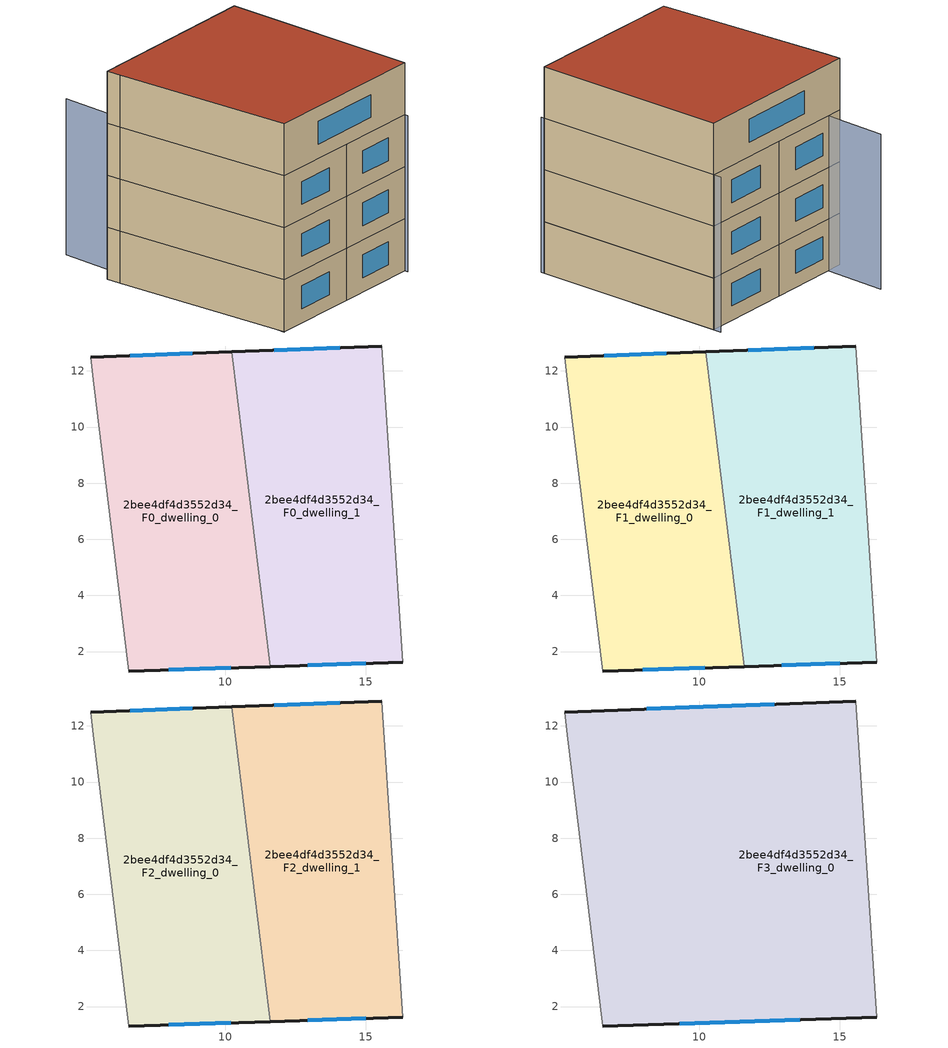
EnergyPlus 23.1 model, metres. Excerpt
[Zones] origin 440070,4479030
2bee4df4d3552d34_F0_dwelling_0
 floor ground (EU_floor_Construction): 10.23,12.69 11.6,1.47 6.56,1.31 5.29,11.68 5.21,12.5 z0
 wall outside (EU_wall_Construction): 10.23,12.69 5.21,12.5 / 6.56,1.31 11.6,1.47 z0:3
 wall adiabatic (EU_wall_Construction): 5.21,12.5 5.29,11.68 6.56,1.31 z0:3
 wall to 2bee4df4d3552d34_F0_dwelling_1 (EU_wall_Construction): 11.6,1.47 10.23,12.69 z0:3
 window (EU_Window_Construction): 8.82,12.63 6.62,12.55 / 7.97,1.35 10.19,1.42 z0.84:2.16
2bee4df4d3552d34_F0_dwelling_1
 floor ground (EU_floor_Construction): 15.58,12.89 16.32,1.62 11.6,1.47 10.23,12.69 z0
 wall outside (EU_wall_Construction): 15.58,12.89 10.23,12.69 / 11.6,1.47 16.32,1.62 z0:3
 wall adiabatic (EU_wall_Construction): 16.32,1.62 15.58,12.89 z0:3
 window (EU_Window_Construction): 14.08,12.83 11.73,12.74 / 12.93,1.51 14.99,1.57 z0.84:2.16
2bee4df4d3552d34_F1_dwelling_0
 floor to 2bee4df4d3552d34_F0_dwelling_0 (EU_floor_Construction): 10.23,12.69 11.6,1.47 6.56,1.31 5.29,11.68 5.2,12.5 z3
 wall outside (EU_wall_Construction): 10.23,12.69 5.21,12.5 / 6.56,1.31 11.6,1.47 z3:6
 wall adiabatic (EU_wall_Construction): 5.21,12.5 5.29,11.68 6.56,1.31 z3:6
 wall to 2bee4df4d3552d34_F1_dwelling_1 (EU_wall_Construction): 11.6,1.47 10.23,12.69 z3:6
 window (EU_Window_Construction): 8.82,12.63 6.62,12.55 / 7.97,1.35 10.19,1.42 z3.84:5.16
2bee4df4d3552d34_F1_dwelling_1
 floor to 2bee4df4d3552d34_F0_dwelling_1 (EU_floor_Construction): 15.58,12.89 16.32,1.62 11.6,1.47 10.23,12.69 z3
 wall outside (EU_wall_Construction): 15.58,12.89 10.23,12.69 / 11.6,1.47 16.32,1.62 z3:6
 wall adiabatic (EU_wall_Construction): 16.32,1.62 15.58,12.89 z3:6
 window (EU_Window_Construction): 14.08,12.83 11.73,12.74 / 12.93,1.51 14.99,1.57 z3.84:5.16
2bee4df4d3552d34_F2_dwelling_0
 floor to 2bee4df4d3552d34_F1_dwelling_0 (EU_floor_Construction): 10.23,12.69 11.6,1.47 6.56,1.31 5.29,11.68 5.2,12.5 z6
 wall outside (EU_wall_Construction): 10.23,12.69 5.21,12.5 / 6.56,1.31 11.6,1.47 z6:9
 wall adiabatic (EU_wall_Construction): 5.21,12.5 5.29,11.68 6.56,1.31 z6:9
 wall to 2bee4df4d3552d34_F2_dwelling_1 (EU_wall_Construction): 11.6,1.47 10.23,12.69 z6:9
 window (EU_Window_Construction): 8.82,12.63 6.62,12.55 / 7.97,1.35 10.19,1.42 z6.84:8.16
2bee4df4d3552d34_F2_dwelling_1
 floor to 2bee4df4d3552d34_F1_dwelling_1 (EU_floor_Construction): 15.58,12.89 16.32,1.62 11.6,1.47 10.23,12.69 z6
 wall outside (EU_wall_Construction): 15.58,12.89 10.23,12.69 / 11.6,1.47 16.32,1.62 z6:9
 wall adiabatic (EU_wall_Construction): 16.32,1.62 15.58,12.89 z6:9
 window (EU_Window_Construction): 14.08,12.83 11.73,12.74 / 12.93,1.51 14.99,1.57 z6.84:8.16
2bee4df4d3552d34_F3_dwelling_0
 floor to 2bee4df4d3552d34_F2_dwelling_0 (EU_floor_Construction): 10.23,12.69 11.6,1.47 6.56,1.31 5.29,11.68 5.2,12.5 z9
 floor to 2bee4df4d3552d34_F2_dwelling_1 (EU_floor_Construction): 15.58,12.89 16.32,1.62 11.6,1.47 10.23,12.69 z9
 wall outside (EU_wall_Construction): 6.56,1.31 16.32,1.62 / 15.58,12.89 5.21,12.5 z9:12
 wall adiabatic (EU_wall_Construction): 5.21,12.5 5.29,11.68 6.56,1.31 / 16.32,1.62 15.58,12.89 z9:12
 window (EU_Window_Construction): 9.3,1.39 13.58,1.53 / 12.66,12.78 8.12,12.61 z9.84:11.16
 roof outside (EU_roof_Construction): 16.32,1.62 15.58,12.89 5.21,12.5 5.29,11.68 6.56,1.31 z12
shading: 16.33,1.41 15.55,13.35 / 6,16.09 6.56,1.31 z0:9
[Building]
EU S2 Campaign: North Axis=0; Terrain=City; Solar Distribution=FullExterior
[Site:Location]
Madrid: Latitude=40.5; Longitude=-3.5; Time Zone=1; Elevation=609
[SizingPeriod:WeatherFileDays]
AnnualSizingPeriod: Begin Month=1; Begin Day of Month=1; End Month=12; End Day of Month=31; Day of Week for Start Day=Monday; Use Weather File Daylight Saving Period=No; Use Weather File Rain and Snow Indicators=No
[MATERIAL]
EU_InternalMass_Material: Roughness=MediumRough; Thickness=0.1; Conductivity=1; Density=1800; Specific Heat=900; Thermal Absorptance=0.9; Solar Absorptance=0.7; Visible Absorptance=0.7
[MATERIAL:NOMASS] Roughness=MediumRough; Thermal Absorptance=0.9; Solar Absorptance=0.7; Visible Absorptance=0.7
Name | Thermal Resistance
EU_wall_NoMass; EU_roof_NoMass | 2.16768
EU_floor_NoMass | 1.14339
[WINDOWMATERIAL:SIMPLEGLAZINGSYSTEM]
EU_Window_SimpleGlazing: UFactor=3.23888; Solar Heat Gain Coefficient=0.85; Visible Transmittance=0.85
[CONSTRUCTION]
EU_wall_Construction: EU_wall_NoMass
EU_roof_Construction: EU_roof_NoMass
EU_floor_Construction: EU_floor_NoMass
EU_InternalMass_Construction: EU_InternalMass_Material
EU_Window_Construction: EU_Window_SimpleGlazing
[ZONE] Type=1; Multiplier=1; Ceiling Height=autocalculate; Floor Area=autocalculate; Part of Total Floor Area=Yes
Name | Volume
2bee4df4d3552d34_F0_dwelling_0 | 170.246
2bee4df4d3552d34_F1_dwelling_0; 2bee4df4d3552d34_F2_dwelling_0 | 170.247
2bee4df4d3552d34_F3_dwelling_0 | 340.494
2bee4df4d3552d34_F0_dwelling_1; 2bee4df4d3552d34_F1_dwelling_1; 2bee4df4d3552d34_F2_dwelling_1 | 170.251
[INTERNALMASS] Construction=EU_InternalMass_Construction
Name | Zone or ZoneList | Surface Area
2bee4df4d3552d34_F0_dwelling_0_EU_InternalMass | 2bee4df4d3552d34_F0_dwelling_0 | 56.7486
2bee4df4d3552d34_F0_dwelling_1_EU_InternalMass | 2bee4df4d3552d34_F0_dwelling_1 | 56.7506
2bee4df4d3552d34_F1_dwelling_0_EU_InternalMass | 2bee4df4d3552d34_F1_dwelling_0 | 56.7486
2bee4df4d3552d34_F1_dwelling_1_EU_InternalMass | 2bee4df4d3552d34_F1_dwelling_1 | 56.7506
2bee4df4d3552d34_F2_dwelling_0_EU_InternalMass | 2bee4df4d3552d34_F2_dwelling_0 | 56.7486
2bee4df4d3552d34_F2_dwelling_1_EU_InternalMass | 2bee4df4d3552d34_F2_dwelling_1 | 56.7506
2bee4df4d3552d34_F3_dwelling_0_EU_InternalMass | 2bee4df4d3552d34_F3_dwelling_0 | 113.498
[OTHEREQUIPMENT] Fuel Type=Electricity; Design Level Calculation Method=Watts/Area; Power per Zone Floor Area=1; Fraction Latent=0; Fraction Radiant=0; Fraction Lost=0; Carbon Dioxide Generation Rate=0; EndUse Subcategory=EU_Step8_InternalGains
Name | Zone or ZoneList or Space or SpaceList | Schedule
EU_Step8_InternalGain_2bee4df4d3552d34_F0_dwelling_0_f000 | 2bee4df4d3552d34_F0_dwelling_0 | EU_Step8_GainSchedule_2bee4df4d3552d34_F0_dwelling_0_f000
EU_Step8_InternalGain_2bee4df4d3552d34_F0_dwelling_1_f000 | 2bee4df4d3552d34_F0_dwelling_1 | EU_Step8_GainSchedule_2bee4df4d3552d34_F0_dwelling_1_f000
EU_Step8_InternalGain_2bee4df4d3552d34_F1_dwelling_0_f000 | 2bee4df4d3552d34_F1_dwelling_0 | EU_Step8_GainSchedule_2bee4df4d3552d34_F1_dwelling_0_f000
EU_Step8_InternalGain_2bee4df4d3552d34_F1_dwelling_1_f000 | 2bee4df4d3552d34_F1_dwelling_1 | EU_Step8_GainSchedule_2bee4df4d3552d34_F1_dwelling_1_f000
EU_Step8_InternalGain_2bee4df4d3552d34_F2_dwelling_0_f000 | 2bee4df4d3552d34_F2_dwelling_0 | EU_Step8_GainSchedule_2bee4df4d3552d34_F2_dwelling_0_f000
EU_Step8_InternalGain_2bee4df4d3552d34_F2_dwelling_1_f000 | 2bee4df4d3552d34_F2_dwelling_1 | EU_Step8_GainSchedule_2bee4df4d3552d34_F2_dwelling_1_f000
EU_Step8_InternalGain_2bee4df4d3552d34_F3_dwelling_0_f000 | 2bee4df4d3552d34_F3_dwelling_0 | EU_Step8_GainSchedule_2bee4df4d3552d34_F3_dwelling_0_f000
[ZONEVENTILATION:DESIGNFLOWRATE] Schedule=EU_AlwaysOn; Design Flow Rate Calculation Method=AirChanges/Hour; Air Changes per Hour=0.480546; Ventilation Type=Natural; Fan Pressure Rise=0; Fan Total Efficiency=1; Constant Term Coefficient=1; Temperature Term Coefficient=0; Velocity Term Coefficient=0; Velocity Squared Term Coefficient=0; Minimum Indoor Temperature=-100; Maximum Indoor Temperature=100; Delta Temperature=-100; Minimum Outdoor Temperature=-100; Maximum Outdoor Temperature=100; Maximum Wind Speed=40
Name | Zone or ZoneList or Space or SpaceList
EU_ConstantAir_2bee4df4d3552d34_F0_dwelling_0 | 2bee4df4d3552d34_F0_dwelling_0
EU_ConstantAir_2bee4df4d3552d34_F0_dwelling_1 | 2bee4df4d3552d34_F0_dwelling_1
EU_ConstantAir_2bee4df4d3552d34_F1_dwelling_0 | 2bee4df4d3552d34_F1_dwelling_0
EU_ConstantAir_2bee4df4d3552d34_F1_dwelling_1 | 2bee4df4d3552d34_F1_dwelling_1
EU_ConstantAir_2bee4df4d3552d34_F2_dwelling_0 | 2bee4df4d3552d34_F2_dwelling_0
EU_ConstantAir_2bee4df4d3552d34_F2_dwelling_1 | 2bee4df4d3552d34_F2_dwelling_1
EU_ConstantAir_2bee4df4d3552d34_F3_dwelling_0 | 2bee4df4d3552d34_F3_dwelling_0
[HVACTEMPLATE:THERMOSTAT] Constant Heating Setpoint=20; Constant Cooling Setpoint=50
EU_HeatOnly_2bee4df4d3552d34_F0_dwelling_0; EU_HeatOnly_2bee4df4d3552d34_F0_dwelling_1; EU_HeatOnly_2bee4df4d3552d34_F1_dwelling_0; EU_HeatOnly_2bee4df4d3552d34_F1_dwelling_1; EU_HeatOnly_2bee4df4d3552d34_F2_dwelling_0; EU_HeatOnly_2bee4df4d3552d34_F2_dwelling_1; EU_HeatOnly_2bee4df4d3552d34_F3_dwelling_0
[HVACTEMPLATE:ZONE:IDEALLOADSAIRSYSTEM] System Availability Schedule=EU_AlwaysOn; Maximum Heating Supply Air Temperature=50; Minimum Cooling Supply Air Temperature=13; Maximum Heating Supply Air Humidity Ratio=0.0156; Minimum Cooling Supply Air Humidity Ratio=0.0077; Heating Limit=NoLimit; Cooling Limit=NoLimit; Heating Availability Schedule=EU_AlwaysOn; Cooling Availability Schedule=EU_CoolingOff; Dehumidification Control Type=ConstantSensibleHeatRatio; Cooling Sensible Heat Ratio=0.7; Dehumidification Setpoint=60; Humidification Control Type=None; Humidification Setpoint=30; Outdoor Air Method=None; Outdoor Air Flow Rate per Person=0.00944; Outdoor Air Flow Rate per Zone Floor Area=0; Outdoor Air Flow Rate per Zone=0; Demand Controlled Ventilation Type=None; Outdoor Air Economizer Type=NoEconomizer; Heat Recovery Type=None; Sensible Heat Recovery Effectiveness=0.7; Latent Heat Recovery Effectiveness=0.65
Name | Template Thermostat
2bee4df4d3552d34_F0_dwelling_0 | EU_HeatOnly_2bee4df4d3552d34_F0_dwelling_0
2bee4df4d3552d34_F0_dwelling_1 | EU_HeatOnly_2bee4df4d3552d34_F0_dwelling_1
2bee4df4d3552d34_F1_dwelling_0 | EU_HeatOnly_2bee4df4d3552d34_F1_dwelling_0
2bee4df4d3552d34_F1_dwelling_1 | EU_HeatOnly_2bee4df4d3552d34_F1_dwelling_1
2bee4df4d3552d34_F2_dwelling_0 | EU_HeatOnly_2bee4df4d3552d34_F2_dwelling_0
2bee4df4d3552d34_F2_dwelling_1 | EU_HeatOnly_2bee4df4d3552d34_F2_dwelling_1
2bee4df4d3552d34_F3_dwelling_0 | EU_HeatOnly_2bee4df4d3552d34_F3_dwelling_0
[SIZING:ZONE] Zone Cooling Design Supply Air Temperature Input Method=SupplyAirTemperature; Zone Cooling Design Supply Air Temperature=13; Zone Heating Design Supply Air Temperature Input Method=SupplyAirTemperature; Zone Heating Design Supply Air Temperature=50; Zone Cooling Design Supply Air Humidity Ratio=0.008; Zone Heating Design Supply Air Humidity Ratio=0.008; Cooling Design Air Flow Method=DesignDay; Cooling Design Air Flow Rate=0; Cooling Minimum Air Flow per Zone Floor Area=0.000762; Cooling Minimum Air Flow=0; Cooling Minimum Air Flow Fraction=0.2; Heating Design Air Flow Method=DesignDay; Heating Design Air Flow Rate=0; Heating Maximum Air Flow per Zone Floor Area=0.002032; Heating Maximum Air Flow=0.141576; Heating Maximum Air Flow Fraction=0.3; Account for Dedicated Outdoor Air System=No; Dedicated Outdoor Air System Control Strategy=NeutralSupplyAir; Dedicated Outdoor Air Low Setpoint Temperature for Design=autosize; Dedicated Outdoor Air High Setpoint Temperature for Design=autosize; Zone Load Sizing Method=Sensible Load Only No Latent Load; Zone Latent Cooling Design Supply Air Humidity Ratio Input Method=HumidityRatioDifference; Zone Cooling Design Supply Air Humidity Ratio Difference=0.005; Zone Latent Heating Design Supply Air Humidity Ratio Input Method=HumidityRatioDifference; Zone Humidification Design Supply Air Humidity Ratio Difference=0.005
2bee4df4d3552d34_F0_dwelling_0; 2bee4df4d3552d34_F0_dwelling_1; 2bee4df4d3552d34_F1_dwelling_0; 2bee4df4d3552d34_F1_dwelling_1; 2bee4df4d3552d34_F2_dwelling_0; 2bee4df4d3552d34_F2_dwelling_1; 2bee4df4d3552d34_F3_dwelling_0
[SCHEDULE:CONSTANT]
Name | Hourly Value
EU_AlwaysOn | 1
EU_CoolingOff | 0
[SCHEDULE:FILE] Column Number=1; Rows to Skip at Top=0; Number of Hours of Data=8760; Column Separator=Comma; Interpolate to Timestep=No; Minutes per Item=60; Adjust Schedule for Daylight Savings=Yes
Name | File
EU_Step8_GainSchedule_2bee4df4d3552d34_F0_dwelling_0_f000 | ../../schedules/2bee4df4d3552d34/2bee4df4d3552d34_F0_dwelling_0_f000_gain.csv
EU_Step8_GainSchedule_2bee4df4d3552d34_F0_dwelling_1_f000 | ../../schedules/2bee4df4d3552d34/2bee4df4d3552d34_F0_dwelling_1_f000_gain.csv
EU_Step8_GainSchedule_2bee4df4d3552d34_F1_dwelling_0_f000 | ../../schedules/2bee4df4d3552d34/2bee4df4d3552d34_F1_dwelling_0_f000_gain.csv
EU_Step8_GainSchedule_2bee4df4d3552d34_F1_dwelling_1_f000 | ../../schedules/2bee4df4d3552d34/2bee4df4d3552d34_F1_dwelling_1_f000_gain.csv
EU_Step8_GainSchedule_2bee4df4d3552d34_F2_dwelling_0_f000 | ../../schedules/2bee4df4d3552d34/2bee4df4d3552d34_F2_dwelling_0_f000_gain.csv
EU_Step8_GainSchedule_2bee4df4d3552d34_F2_dwelling_1_f000 | ../../schedules/2bee4df4d3552d34/2bee4df4d3552d34_F2_dwelling_1_f000_gain.csv
EU_Step8_GainSchedule_2bee4df4d3552d34_F3_dwelling_0_f000 | ../../schedules/2bee4df4d3552d34/2bee4df4d3552d34_F3_dwelling_0_f000_gain.csv
